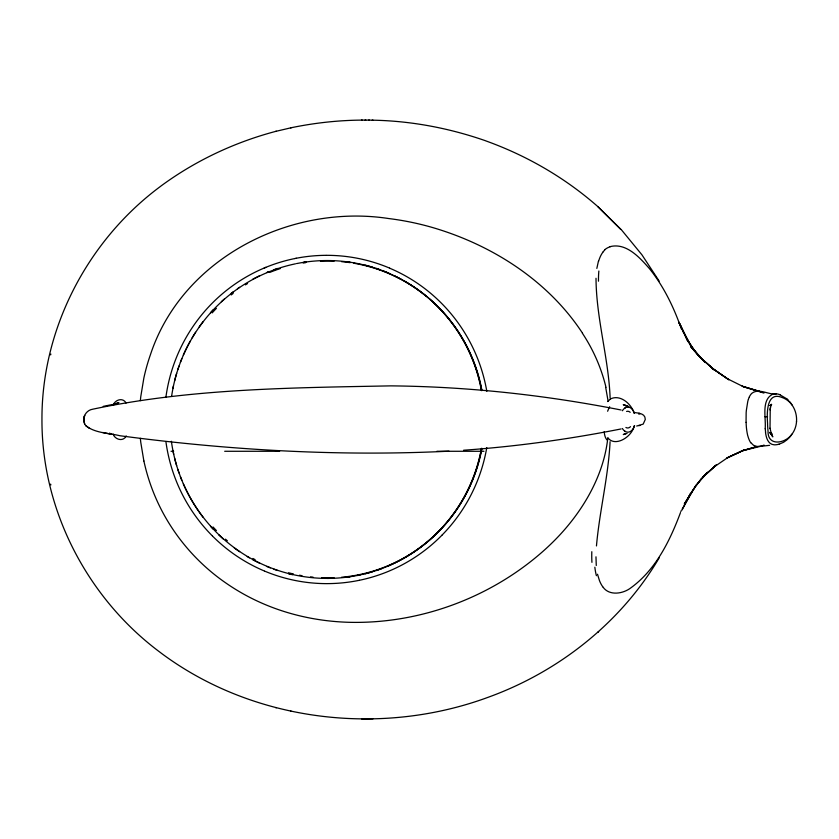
<?xml version="1.0" encoding="UTF-8"?>
<svg xmlns="http://www.w3.org/2000/svg" width="839" height="839" viewBox="0 0 839 839"><rect width="100%" height="100%" fill="white"/><g stroke="black" fill="none" stroke-linecap="round" stroke-linejoin="round"><path stroke-width="1.26" d="M595.973 556.823L596.267 565.507M779.976 394.708A36.413 22.59 88.6 0 0 773.852 393.753C760.679 398.735 766.185 417.602 765.189 428.729M791.565 434.686C800.962 423.024 796.83 402.615 782.126 397.508C766.437 390.964 766.825 413.155 767.549 423.076A52.049 33.413 -90 0 0 768.042 431.12C767.538 446.851 785.598 443.464 791.827 434.245M596.015 278.275C596.235 318.579 608.527 357.687 610.131 397.917M610.089 441.713C608.306 476.793 599.56 511.014 596.456 545.937M770.254 407.702L770.013 428.53M770.013 409.925L771.282 404.398C768.912 407.104 771.838 403.769 771.02 404.838M607.814 437.78C603.996 474.329 584.343 508.623 559.361 535.429A242.901 241.129 -83.1 0 1 542.98 551.338C490.123 597.976 419.28 624.164 348.741 622.297A252.382 250.095 -78.9 0 1 324.777 620.42C304.463 617.798 284.463 612.617 265.554 604.72A216.546 214.448 -86.7 0 1 225.754 582.916C196.683 562.843 172.991 534.999 158.036 502.97A195.697 193.557 -90 0 1 143.878 460.957M596.844 268.396L598.417 261.233M448.991 451.183C339.218 456.605 228.869 450.176 119.987 435.745C108.619 432.955 95.101 433.302 85.704 425.593C81.037 419.353 85.221 410.302 92.762 409.201C190.411 388.53 291.437 387.786 390.901 385.867C468.172 386.611 545.298 395.075 621.091 409.998M83.732 419.458L84.655 415.431L83.722 419.458L84.634 423.915M50.644 354.907L50.843 354.037M748.283 399.647L748 400.602A24.709 14.431 -90 0 0 747.748 401.587L746.374 410.219A48.431 28.337 90 0 0 746.154 412.704L746.06 422.353M634.137 425.866C632.312 436.448 615.606 447.376 608.076 438.105M680.817 511.685L681.163 510.678M680.46 512.681C669.942 540.746 655.888 569.513 631.138 587.646C623.293 593.865 609.418 596.11 603.094 587.206M749.185 397.235L748.849 398.032A18.552 10.823 -90 0 0 748.398 399.333M682.023 510.102L690.633 493.342L684.519 504.721M682.159 509.147L696.171 484.994L684.288 504.04L692.479 490.784L701.32 478.765L696.653 484.701L707.655 472.273L702.033 477.863L716.695 464.596L704.099 475.965L714.88 466.222L713.223 467.543L728.242 457.245L744.277 449.935L726.805 458.094L742.83 450.585L757.093 446.516L762.022 445.918M113.244 404.933C115.237 399.605 123.071 397.246 126.049 403.045M659.16 557.914C620.629 623.262 557.673 672.542 486.484 697.88L485.246 698.342C378.483 736.579 252.938 721.414 161.361 653.277L160.375 652.511C87.644 598.606 41.614 510.322 41.95 419.5C41.614 328.678 87.644 240.394 160.375 186.489L161.361 185.723C195.613 160.595 234.563 142.294 275.612 131.408L276.293 131.23M791.292 435.116L789.981 436.899M126.259 435.944C123.291 442.006 114.985 439.762 113.055 433.983M602.748 252.235L604.72 250.012M607.772 401.566L610.205 399.112M789.509 437.455L789.038 437.979M770.852 405.006L770.045 405.625M441.891 535.272L441.398 535.764A164.517 162.441 89.9 0 1 417.539 555.607L416.71 556.163A164.664 162.588 89.8 0 1 389.663 570.824L388.562 571.296A164.759 162.682 89.7 0 1 359.396 580.284M597.829 632.407L598.658 631.589M787.894 439.122L783.626 442.258L779.011 444.251M610.383 398.976C619.916 394.152 630.823 403.412 633.812 412.316M624.814 408.079L625.433 407.702M764.056 445.058L762.389 445.782M264.233 268.008L265.806 267.347M113.181 404.975L118.886 402.563L111.566 404.943M268.595 271.993L267.064 272.623A159.704 157.533 -89.3 0 0 241.244 286.382L239.881 287.284A159.4 157.239 -89.4 0 0 217.123 305.962L216.043 307.032A159.095 156.945 -89.6 0 0 197.186 330.031L196.452 331.111A158.561 156.442 -89.8 0 0 171.628 396.155M610.068 246.656C626.355 242.44 639.968 257.825 649.533 268.742C663.838 286.571 673.885 307.452 681.383 328.951M625.401 433.826L623.272 434.55L627.069 433.427M290.63 127.885L291.332 127.706C315.81 122.662 340.802 119.998 365.794 120.103M275.612 131.408L291.332 127.706M636.686 426.044L643.188 424.115L645.285 419.458C645.338 413.679 639.454 413.26 635.291 412.652M359.396 580.284L358.043 580.557A164.78 162.703 89.6 0 1 327.881 583.619L326.34 583.629A164.759 162.682 89.6 0 1 296.293 580.703L294.678 580.378A164.696 162.619 89.6 0 1 265.848 571.621L265.648 571.537M103.176 406.391L110.738 404.838M294.646 258.58L296.261 258.255M357.896 575.365L359.197 575.093A160.008 157.837 89.7 0 0 387.377 566.335L388.436 565.885A159.788 157.606 89.8 0 0 414.56 551.663L415.357 551.129A159.473 157.292 89.9 0 0 438.398 531.916L438.944 531.37A158.613 156.442 90 0 0 481.89 448.582M296.545 263.593L298.118 263.289A160.102 157.921 -89.3 0 1 327.2 260.541L328.689 260.551A160.123 157.952 -89.4 0 1 357.854 263.582L359.165 263.855A160.008 157.837 -89.6 0 1 387.345 272.602L388.405 273.053M638.836 425.656L640 425.436M621.08 428.949C569.073 439.185 516.478 446.526 463.6 450.228M639.895 413.942L638.699 414.057M769.604 445.331L760.428 446.358L741.424 451.004L757.093 446.516L753.527 445.289L750.748 442.614M796.547 421.598L796.463 421.356M328.72 578.407L327.241 578.407M372.977 718.824L361.515 718.887M326.308 255.329L327.839 255.329A164.78 162.703 -89.5 0 1 358.012 258.391L359.354 258.664A164.759 162.682 -89.6 0 1 388.52 267.651L389.632 268.113M171.041 451.277L173.663 451.277M224.684 451.277L279.628 451.277M436.92 451.277L483.967 451.277M372.264 120.176C410.722 120.816 448.938 128.031 485.246 140.658L486.484 141.13C527.259 155.865 565.255 177.931 597.829 206.593L621.699 230.138L641.95 254.836L659.16 281.086M365.091 120.092L369.38 120.124M361.515 120.113L362.217 120.113M764.958 416.689L767.538 416.731M368.667 120.124L372.977 120.176M776.379 393.89C769.027 395.263 758.991 387.691 751.87 393.302A14.284 8.348 89.9 0 0 749.311 396.941M638.857 413.281L639.622 413.428M102.715 432.484L110.758 434.13M759.756 391.477L742.158 386.213L760.564 391.677M290.63 711.115L291.332 711.294M275.612 707.592L276.293 707.77M763.941 393.082L743.448 386.727L727.56 378.829L712.164 368.206L728.787 379.7L712.164 368.206M627.058 405.835L623.251 404.702L628.831 406.684L625.38 405.426L627.53 406.674M760.763 391.74L761.361 391.928M779.966 394.802L787.045 398.976M268.249 566.818L267.672 566.587M265.25 571.369L264.663 571.128M267.295 566.43L267.096 566.346A159.704 157.533 89.5 0 1 241.265 552.597L239.912 551.684A159.4 157.25 89.6 0 1 217.133 533.027L216.735 532.618M625.391 431.529L624.814 431.173M769.499 432.368L772.153 434.172L769.95 432.798M109.531 433.123L111.577 434.319M89.574 428.467L85.704 425.593M713.465 369.097L699.82 357.131L714.818 370.356L701.373 358.41L703.019 360.088L690.528 346.486L704.823 362.112L692.657 348.688L699.149 356.533L689.417 343.392L694.723 351.226L686.47 338.033L690.581 345.374L678.877 322.249L683.827 332.999L679.999 324.169M787.391 399.27L787.737 399.584A35.5 22.412 -87.6 0 1 788.712 400.612M597.829 206.593L620.776 229.414M770.758 433.186L772.813 436.867L770.192 432.756L771.523 434.308L769.992 428.194M216.462 532.356L216.063 531.947A159.095 156.956 89.8 0 1 197.196 508.958L196.473 507.868A158.812 156.715 90 0 1 182.262 481.282L181.906 480.38A158.508 156.421 90 0 1 171.376 441.262M212.456 536.006L212.865 536.425A164.496 162.43 89.7 0 0 236.273 555.743L237.678 556.677A164.612 162.535 89.6 0 0 264.275 570.96M212.173 535.733L211.764 535.313A164.35 162.284 89.7 0 1 192.404 511.58L191.659 510.469A164.15 162.116 89.9 0 1 177.092 483.054L176.725 482.142A163.836 161.801 89.9 0 1 165.944 441.88M789.929 401.902L791.387 403.916A21.583 13.078 -90 0 1 791.985 404.912M602.863 586.912L602.801 586.828A132.31 48.295 -59.4 0 1 599.382 580.326L597.504 574.243M582.528 333.209C548.077 280.541 491.748 244.715 431.97 227.359A285.994 283.32 75.2 0 0 388.751 218.549C290.839 203.478 182.304 257.898 150.422 354.719A195.256 193.138 89.9 0 0 143.857 378.032L140.774 396.637A194.354 192.215 -90 0 0 140.344 400.664M678.877 322.249L688.043 341.746L684.163 333.461M633.896 412.568L634.137 413.323M50.644 484.093L50.843 484.963M605.695 387.419L608.107 401.147M143.868 460.968L140.774 442.363A194.354 192.215 -90 0 1 140.344 438.336M765.504 432.095C766.017 437.266 767.874 444.397 774.156 444.806A34.284 21.258 -87.3 0 0 779.001 444.146M746.133 422.353A38.007 22.213 90 0 0 747.748 435.766L747.895 436.049A20.063 11.725 -90 0 0 750.674 442.688M765.588 432.075A38.762 23.167 -89.7 0 1 765.273 428.708M582.413 333.282A169.31 168.471 89.9 0 1 605.989 387.345M598.48 281.191A159.127 54.053 62.8 0 1 598.857 271.018M598.564 261.432A133.118 48.526 59.5 0 1 602.801 252.308M604.615 249.844A112.195 40.859 59.8 0 1 610.152 246.802M596.403 575.69A154.827 55.814 -60.2 0 1 594.851 567.206M591.935 562.34A170.579 55.049 -64.5 0 1 591.81 551.705M634.62 425.688A12.554 7.74 90 0 1 622.37 428.509M622.37 410.753A12.554 7.74 90 0 1 634.525 413.312M607.027 439.93A22.118 9.061 -75.7 0 1 604.195 431.739M607.625 411.246A22.118 9.061 -75.7 0 1 609.68 406.747M626.607 411.456A8.359 5.16 -90 0 1 630.173 412.295M630.488 426.663A8.359 5.16 -90 0 1 625.904 427.46M388.363 273.157A158.823 156.641 -90 0 1 481.911 390.334M267.631 272.392A160.008 157.837 -89.6 0 1 295.538 263.803M165.87 397.466A163.899 161.885 90 0 1 191.638 328.521L192.383 327.409A164.36 162.305 -89.8 0 1 211.732 303.666L212.844 302.554A164.496 162.43 -89.7 0 1 236.241 283.236L237.647 282.292A164.612 162.535 -89.6 0 1 294.51 258.611M295.957 258.318A164.759 162.682 -89.6 0 1 325.993 255.329M389.6 268.165A164.098 162.021 -89.7 0 1 486.819 391.331M486.788 447.575A163.972 161.885 90 0 1 441.954 535.188M268.627 566.975A159.945 157.774 89.4 0 0 296.587 575.365L298.149 575.669A160.102 157.921 89.4 0 0 358.18 575.302M347.419 261.726A159.106 157.071 -90 0 1 349.968 262.083M365.112 265.134A159.106 157.071 -90 0 1 372.547 267.222M376.229 268.396A159.106 157.071 -90 0 1 379.878 269.676M383.496 271.028A159.106 157.071 -90 0 1 389.443 273.504M394.131 275.653A159.106 157.071 -90 0 1 401.021 279.167M404.408 281.055A159.106 157.071 -90 0 1 426.642 296.513M429.589 299.03A159.106 157.071 -90 0 1 481.376 390.366M481.387 448.55A159.106 157.071 -90 0 1 387.115 566.451M382.332 568.37A159.106 157.071 -90 0 1 376.26 570.541M372.589 571.726A159.106 157.071 -90 0 1 365.143 573.813M360.141 574.998A159.106 157.071 -90 0 1 357.613 575.523M350.01 576.865A159.106 157.071 -90 0 1 347.461 577.222M292.475 574.705A159.106 157.071 -90 0 1 288.721 573.803M277.604 570.53A159.106 157.071 -90 0 1 273.965 569.251M270.347 567.888A159.106 157.071 -90 0 1 266.76 566.44M259.712 563.263A159.106 157.071 -90 0 1 252.822 559.749M249.445 557.862A159.106 157.071 -90 0 1 247.222 556.561M239.608 551.705A159.106 157.071 -90 0 1 234.333 547.972M223.31 539.026A159.106 157.071 -90 0 1 218.57 534.632M213.127 529.105A159.106 157.071 -90 0 1 210.505 526.242M203.069 517.275A159.106 157.071 -90 0 1 183.342 483.883M181.822 480.296A159.106 157.071 -90 0 1 180.395 476.678M179.053 473.018A159.106 157.071 -90 0 1 177.805 469.337M176.641 465.614A159.106 157.071 -90 0 1 174.585 458.094M173.704 454.298A159.106 157.071 -90 0 1 172.907 450.491M172.897 388.509A159.106 157.071 -90 0 1 173.421 385.961M174.585 380.896A159.106 157.071 -90 0 1 176.63 373.376M177.795 369.663A159.106 157.071 -90 0 1 179.043 365.972M180.385 362.312A159.106 157.071 -90 0 1 181.811 358.693M183.322 355.107A159.106 157.071 -90 0 1 190.233 341.169M192.173 337.802A159.106 157.071 -90 0 1 195.581 332.286M199.21 326.916A159.106 157.071 -90 0 1 203.048 321.704M210.474 312.748A159.106 157.071 -90 0 1 213.096 309.885M221.36 301.694A159.106 157.071 -90 0 1 224.254 299.103M231.218 293.346A159.106 157.071 -90 0 1 233.273 291.773M237.447 288.742A159.106 157.071 -90 0 1 239.576 287.274M252.791 279.23A159.106 157.071 -90 0 1 259.681 275.706M266.729 272.539A159.106 157.071 -90 0 1 269.109 271.553M273.923 269.718A159.106 157.071 -90 0 1 277.573 268.438M303.823 262.104A159.106 157.071 -90 0 1 306.371 261.747M320.467 261.233A158.403 156.421 -90 0 1 334.111 261.181M341.536 261.663A158.403 156.421 -90 0 1 350.167 262.67M353.848 263.247A158.403 156.421 -90 0 1 481.733 390.712M481.733 448.204A158.403 156.421 -90 0 1 341.536 577.253M334.111 577.735A158.403 156.421 -90 0 1 321.704 577.735M313.041 577.138A158.403 156.421 -90 0 1 310.577 576.886M301.967 575.669A158.403 156.421 -90 0 1 299.523 575.229M293.451 573.97A158.403 156.421 -90 0 1 288.626 572.785M255.129 559.665A158.403 156.421 -90 0 1 252.948 558.48M227.369 540.798A158.403 156.421 -90 0 1 225.481 539.173M216.431 530.573A158.403 156.421 -90 0 1 213.001 526.934M212.162 312.905A158.403 156.421 -90 0 1 216.431 308.343M231.218 294.95A158.403 156.421 -90 0 1 233.179 293.409M245.439 284.861A158.403 156.421 -90 0 1 247.557 283.551M269.78 272.402A158.403 156.421 -90 0 1 280.278 268.574M303.194 263.047A158.403 156.421 -90 0 1 305.648 262.67M771.586 404.45L770.223 405.531L771.586 404.45"/></g></svg>
